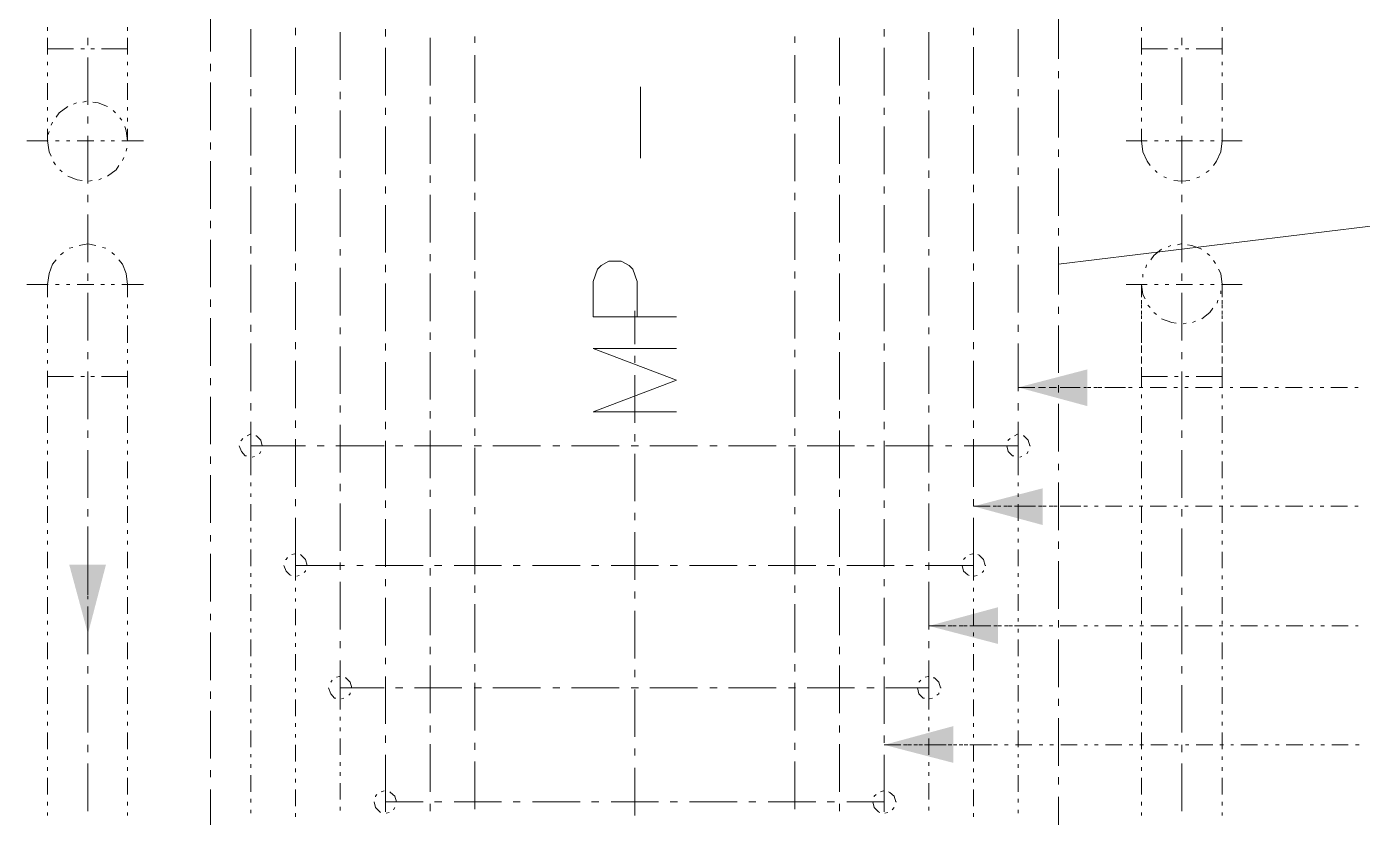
# Model space of a CAD drawing. Header units: millimetres. Extents: x 0 to 588, y 0 to 874.
# Drawn here: x 248.79 to 288.03, y 578.54 to 601.76 of the extents above; entities that cross this region are included whole.
import ezdxf

# ---------------------------------------------------------------- set-up
doc = ezdxf.new("R2010")
doc.units = ezdxf.units.MM
doc.layers.get('0').update_dxf_attribs({"lineweight": 18})

msp = doc.modelspace()

# ---------------------------------------------------------------- hatches: boundary and pattern name
for points in [[(277.918, 591.164), (279.95, 590.614), (279.95, 591.693)], [(276.606, 587.671), (278.638, 587.121), (278.638, 588.201)], [(250.592, 583.925), (250.042, 585.957), (251.121, 585.957)], [(275.294, 584.158), (277.326, 583.629), (277.326, 584.708)], [(273.981, 580.665), (276.013, 580.136), (276.013, 581.216)]]:
    msp.add_hatch(color=0).paths.add_polyline_path(points, flags=0)

# ---------------------------------------------------------------- linework, layer by layer
at = {"color": 0, "lineweight": 0}
for points in [[(254.19, 601.028), (254.19, 602.424)], [(279.104, 600.816), (279.104, 602.212)], [(249.407, 601.747), (249.407, 601.641)], [(251.756, 601.747), (251.756, 601.641)], [(255.376, 601.683), (255.376, 600.287)], [(256.688, 601.726), (256.688, 601.514)], [(258, 601.599), (258, 600.202)], [(259.334, 601.683), (259.334, 601.472)], [(261.959, 601.472), (261.959, 601.282)], [(271.357, 601.472), (271.357, 601.282)], [(273.981, 601.683), (273.981, 601.472)], [(275.294, 601.599), (275.294, 600.202)], [(276.606, 601.726), (276.606, 601.514)], [(277.918, 601.683), (277.918, 600.287)], [(281.538, 601.747), (281.538, 601.641)], [(283.909, 601.747), (283.909, 601.641)], [(249.407, 601.43), (249.407, 600.943)], [(250.169, 601.112), (249.407, 601.112)], [(250.486, 601.112), (250.381, 601.112)], [(250.592, 601.43), (250.592, 601.218)], [(250.783, 601.112), (250.677, 601.112)], [(251.756, 601.112), (250.994, 601.112)], [(251.756, 601.43), (251.756, 600.943)], [(256.688, 601.154), (256.688, 599.758)], [(259.334, 601.133), (259.334, 599.736)], [(260.646, 601.43), (260.646, 600.033)], [(272.669, 601.43), (272.669, 600.033)], [(273.981, 601.133), (273.981, 599.736)], [(276.606, 601.154), (276.606, 599.758)], [(281.538, 601.43), (281.538, 600.943)], [(281.538, 601.112), (282.3, 601.112)], [(282.512, 601.112), (282.617, 601.112)], [(282.723, 601.43), (282.723, 601.218)], [(282.829, 601.112), (282.935, 601.112)], [(283.147, 601.112), (283.909, 601.112)], [(283.909, 601.43), (283.909, 600.943)], [(249.407, 600.731), (249.407, 600.625)], [(250.592, 600.858), (250.592, 599.461)], [(251.756, 600.731), (251.756, 600.625)], [(254.19, 600.456), (254.19, 600.668)], [(261.959, 600.922), (261.959, 599.525)], [(271.357, 600.922), (271.357, 599.525)], [(281.538, 600.731), (281.538, 600.625)], [(282.723, 600.858), (282.723, 599.461)], [(283.909, 600.731), (283.909, 600.625)], [(249.407, 600.414), (249.407, 600.308)], [(251.756, 600.414), (251.756, 600.308)], [(279.104, 600.244), (279.104, 600.456)], [(281.538, 600.414), (281.538, 600.308)], [(283.909, 600.414), (283.909, 600.308)], [(249.407, 600.096), (249.407, 599.609)], [(251.756, 600.096), (251.756, 599.609)], [(254.19, 598.72), (254.19, 600.117)], [(255.376, 599.927), (255.376, 599.715)], [(266.827, 597.894), (266.827, 599.99)], [(277.918, 599.927), (277.918, 599.715)], [(279.104, 598.508), (279.104, 599.906)], [(281.538, 600.096), (281.538, 599.609)], [(283.909, 600.096), (283.909, 599.609)], [(250.254, 599.525), (250.169, 599.482)], [(250.55, 599.567), (250.444, 599.546)], [(251.164, 599.419), (250.888, 599.525), (250.74, 599.546)], [(258, 599.842), (258, 599.63)], [(260.646, 599.694), (260.646, 599.482)], [(272.669, 599.694), (272.669, 599.482)], [(275.294, 599.842), (275.294, 599.63)], [(279.104, 594.783), (319.638, 599.715)], [(249.407, 599.398), (249.407, 599.292)], [(249.407, 599.08), (249.407, 598.974)], [(250, 599.419), (249.745, 599.228), (249.661, 599.101)], [(250.592, 599.122), (250.592, 598.911)], [(251.397, 599.228), (251.333, 599.292)], [(251.587, 599.017), (251.524, 599.08)], [(251.756, 599.398), (251.756, 599.292)], [(251.756, 599.08), (251.756, 598.974)], [(255.376, 599.376), (255.376, 597.979)], [(256.688, 599.419), (256.688, 599.207)], [(258, 599.292), (258, 597.894)], [(259.334, 599.376), (259.334, 599.165)], [(260.646, 599.122), (260.646, 597.726)], [(261.959, 599.186), (261.959, 598.974)], [(271.357, 599.186), (271.357, 598.974)], [(272.669, 599.122), (272.669, 597.726)], [(273.981, 599.376), (273.981, 599.165)], [(275.294, 599.292), (275.294, 597.894)], [(276.606, 599.419), (276.606, 599.207)], [(277.918, 599.376), (277.918, 597.979)], [(281.538, 599.398), (281.538, 599.292)], [(281.538, 599.08), (281.538, 598.974)], [(282.723, 599.122), (282.723, 598.911)], [(283.909, 599.398), (283.909, 599.292)], [(283.909, 599.08), (283.909, 598.974)], [(249.407, 598.763), (249.407, 598.403)], [(249.555, 598.953), (249.513, 598.869)], [(251.756, 598.403), (251.714, 598.699), (251.672, 598.826)], [(251.756, 598.763), (251.756, 598.403)], [(256.688, 598.869), (256.688, 597.45)], [(259.334, 598.826), (259.334, 597.429)], [(273.981, 598.826), (273.981, 597.429)], [(276.606, 598.869), (276.606, 597.45)], [(281.538, 598.763), (281.538, 598.403)], [(283.909, 598.763), (283.909, 598.403)], [(249.428, 598.403), (248.793, 598.403)], [(249.407, 598.403), (249.449, 598.085), (249.513, 597.958)], [(249.449, 598.678), (249.428, 598.593)], [(249.745, 598.403), (249.64, 598.403)], [(250.063, 598.403), (249.957, 598.403)], [(250.762, 598.403), (250.275, 598.403)], [(250.592, 598.551), (250.592, 597.154)], [(251.079, 598.403), (250.973, 598.403)], [(251.375, 598.403), (251.269, 598.403)], [(252.222, 598.403), (251.587, 598.403)], [(251.756, 598.403), (251.778, 598.403)], [(254.19, 598.148), (254.19, 598.361)], [(261.959, 598.615), (261.959, 597.217)], [(271.357, 598.615), (271.357, 597.217)], [(281.093, 598.403), (281.707, 598.403)], [(281.538, 598.403), (281.58, 598.085), (281.707, 597.81), (281.792, 597.683)], [(281.919, 598.403), (282.025, 598.403)], [(282.236, 598.403), (282.342, 598.403)], [(282.554, 598.403), (283.041, 598.403)], [(282.723, 598.551), (282.723, 597.154)], [(283.252, 598.403), (283.358, 598.403)], [(283.57, 598.403), (283.676, 598.403)], [(283.654, 597.683), (283.739, 597.81), (283.866, 598.085), (283.909, 598.403)], [(283.887, 598.403), (284.501, 598.403)], [(251.608, 597.831), (251.65, 597.916)], [(251.714, 598.106), (251.735, 598.191)], [(279.104, 597.937), (279.104, 598.148)], [(249.576, 597.789), (249.64, 597.704)], [(249.767, 597.556), (249.83, 597.493)], [(251.164, 597.365), (251.418, 597.556), (251.502, 597.683)], [(254.19, 596.413), (254.19, 597.81)], [(255.376, 597.619), (255.376, 597.408)], [(258, 597.535), (258, 597.323)], [(275.294, 597.535), (275.294, 597.323)], [(277.918, 597.619), (277.918, 597.408)], [(279.104, 596.202), (279.104, 597.598)], [(281.94, 597.535), (282.003, 597.471)], [(283.443, 597.471), (283.527, 597.535)], [(250, 597.365), (250.275, 597.26), (250.423, 597.239)], [(250.613, 597.217), (250.719, 597.239)], [(250.91, 597.26), (250.994, 597.302)], [(260.646, 597.387), (260.646, 597.175)], [(272.669, 597.387), (272.669, 597.175)], [(282.194, 597.345), (282.279, 597.323)], [(282.49, 597.239), (282.723, 597.217), (282.956, 597.239)], [(283.168, 597.323), (283.252, 597.345)], [(250.592, 596.815), (250.592, 596.604)], [(255.376, 597.069), (255.376, 595.672)], [(256.688, 597.112), (256.688, 596.9)], [(258, 596.985), (258, 595.588)], [(259.334, 597.069), (259.334, 596.858)], [(260.646, 596.815), (260.646, 595.418)], [(261.959, 596.879), (261.959, 596.667)], [(271.357, 596.879), (271.357, 596.667)], [(272.669, 596.815), (272.669, 595.418)], [(273.981, 597.069), (273.981, 596.858)], [(275.294, 596.985), (275.294, 595.588)], [(276.606, 597.112), (276.606, 596.9)], [(277.918, 597.069), (277.918, 595.672)], [(282.723, 596.815), (282.723, 596.604)], [(256.688, 596.561), (256.688, 595.164)], [(259.334, 596.519), (259.334, 595.122)], [(273.981, 596.519), (273.981, 595.122)], [(276.606, 596.561), (276.606, 595.164)], [(250.592, 596.244), (250.592, 594.847)], [(254.19, 595.842), (254.19, 596.053)], [(261.959, 596.307), (261.959, 594.91)], [(271.357, 596.307), (271.357, 594.91)], [(282.723, 596.244), (282.723, 594.847)], [(279.104, 595.63), (279.104, 595.842)], [(250.148, 595.27), (250.042, 595.249)], [(250.825, 595.333), (250.592, 595.376), (250.338, 595.333)], [(251.121, 595.249), (251.016, 595.27)], [(254.19, 594.106), (254.19, 595.503)], [(255.376, 595.312), (255.376, 595.101)], [(258, 595.228), (258, 595.037)], [(275.294, 595.228), (275.294, 595.037)], [(277.918, 595.312), (277.918, 595.101)], [(279.104, 593.894), (279.104, 595.291)], [(282.13, 595.228), (281.898, 595.037), (281.813, 594.91)], [(282.406, 595.333), (282.321, 595.291)], [(282.702, 595.376), (282.596, 595.355)], [(283.316, 595.228), (283.019, 595.333), (282.892, 595.355)], [(249.661, 594.91), (249.555, 594.783), (249.449, 594.508), (249.407, 594.19)], [(249.873, 595.122), (249.788, 595.058)], [(251.375, 595.058), (251.291, 595.122)], [(251.756, 594.19), (251.714, 594.508), (251.608, 594.783), (251.502, 594.91)], [(256.688, 594.804), (256.688, 594.593)], [(260.646, 595.08), (260.646, 594.868)], [(267.885, 593.238), (265.43, 593.238), (265.43, 594.275), (265.557, 594.635), (265.663, 594.741), (265.896, 594.868), (266.255, 594.868), (266.488, 594.741), (266.594, 594.635), (266.721, 594.275), (266.721, 593.238)], [(272.669, 595.08), (272.669, 594.868)], [(276.606, 594.804), (276.606, 594.593)], [(283.549, 595.037), (283.464, 595.101)], [(283.718, 594.804), (283.654, 594.889)], [(250.592, 594.508), (250.592, 594.297)], [(255.376, 594.762), (255.376, 593.365)], [(258, 594.678), (258, 593.28)], [(259.334, 594.762), (259.334, 594.551)], [(260.646, 594.508), (260.646, 593.111)], [(261.959, 594.572), (261.959, 594.36)], [(271.357, 594.572), (271.357, 594.36)], [(272.669, 594.508), (272.669, 593.111)], [(273.981, 594.762), (273.981, 594.551)], [(275.294, 594.678), (275.294, 593.28)], [(277.918, 594.762), (277.918, 593.365)], [(281.58, 594.487), (281.58, 594.402)], [(281.686, 594.762), (281.665, 594.678)], [(282.723, 594.508), (282.723, 594.297)], [(283.909, 594.19), (283.866, 594.508), (283.803, 594.635)], [(249.428, 594.19), (248.793, 594.19)], [(249.407, 594.19), (249.407, 593.81)], [(249.745, 594.19), (249.64, 594.19)], [(250.063, 594.19), (249.957, 594.19)], [(250.762, 594.19), (250.275, 594.19)], [(251.079, 594.19), (250.973, 594.19)], [(251.375, 594.19), (251.269, 594.19)], [(252.222, 594.19), (251.587, 594.19)], [(251.756, 594.19), (251.756, 593.81)], [(256.688, 594.254), (256.688, 592.857)], [(259.334, 594.212), (259.334, 592.815)], [(261.959, 594), (261.959, 592.603)], [(271.357, 594), (271.357, 592.603)], [(273.981, 594.212), (273.981, 592.815)], [(276.606, 594.254), (276.606, 592.857)], [(281.093, 594.19), (281.707, 594.19)], [(281.538, 594.19), (281.538, 593.937)], [(281.538, 594.19), (281.58, 593.894), (281.644, 593.767)], [(281.538, 594.19), (281.538, 593.81)], [(281.919, 594.19), (282.025, 594.19)], [(282.236, 594.19), (282.342, 594.19)], [(282.554, 594.19), (283.041, 594.19)], [(283.252, 594.19), (283.358, 594.19)], [(283.57, 594.19), (283.676, 594.19)], [(283.866, 593.915), (283.866, 594)], [(283.887, 594.19), (284.501, 594.19)], [(283.909, 594.19), (283.909, 593.937)], [(283.909, 594.19), (283.93, 594.19)], [(283.909, 594.19), (283.909, 593.81)], [(249.407, 593.598), (249.407, 593.492)], [(250.592, 593.937), (250.592, 592.54)], [(251.756, 593.598), (251.756, 593.492)], [(254.19, 593.534), (254.19, 593.746)], [(281.538, 593.725), (281.538, 593.619)], [(281.538, 593.598), (281.538, 593.492)], [(282.723, 593.937), (282.723, 592.54)], [(283.76, 593.64), (283.781, 593.725)], [(283.909, 593.725), (283.909, 593.619)], [(283.909, 593.598), (283.909, 593.492)], [(249.407, 593.28), (249.407, 593.175)], [(251.756, 593.28), (251.756, 593.175)], [(254.19, 591.799), (254.19, 593.196)], [(266.658, 593.408), (266.658, 592.434)], [(279.104, 593.323), (279.104, 593.534)], [(281.538, 593.408), (281.538, 593.302)], [(281.538, 593.28), (281.538, 593.175)], [(281.728, 593.577), (281.792, 593.513)], [(281.898, 593.365), (281.982, 593.302)], [(283.316, 593.175), (283.549, 593.365), (283.633, 593.492)], [(283.909, 593.408), (283.909, 593.302)], [(283.909, 593.28), (283.909, 593.175)], [(249.407, 592.984), (249.407, 592.476)], [(251.756, 592.984), (251.756, 592.476)], [(255.376, 593.005), (255.376, 592.794)], [(258, 592.921), (258, 592.73)], [(275.294, 592.921), (275.294, 592.73)], [(277.918, 593.005), (277.918, 592.794)], [(279.104, 591.587), (279.104, 592.984)], [(281.538, 593.09), (281.538, 592.603)], [(281.538, 592.984), (281.538, 592.476)], [(282.13, 593.175), (282.427, 593.069), (282.554, 593.048)], [(282.765, 593.027), (282.85, 593.048)], [(283.041, 593.069), (283.125, 593.111)], [(283.909, 593.09), (283.909, 592.603)], [(283.909, 592.984), (283.909, 592.476)], [(255.376, 592.455), (255.376, 591.058)], [(256.688, 592.497), (256.688, 592.286)], [(259.334, 592.455), (259.334, 592.243)], [(260.646, 592.773), (260.646, 592.561)], [(272.669, 592.773), (272.669, 592.561)], [(273.981, 592.455), (273.981, 592.243)], [(276.606, 592.497), (276.606, 592.286)], [(277.918, 592.455), (277.918, 591.058)], [(249.407, 592.286), (249.407, 592.18)], [(250.592, 592.201), (250.592, 591.989)], [(251.756, 592.286), (251.756, 592.18)], [(258, 592.37), (258, 590.973)], [(260.646, 592.201), (260.646, 590.804)], [(261.959, 592.264), (261.959, 592.053)], [(267.885, 590.444), (265.43, 590.444), (267.885, 591.375), (265.43, 592.307), (267.885, 592.307)], [(266.658, 592.095), (266.658, 591.884)], [(271.357, 592.264), (271.357, 592.053)], [(272.669, 592.201), (272.669, 590.804)], [(275.294, 592.37), (275.294, 590.973)], [(281.538, 592.391), (281.538, 592.286)], [(281.538, 592.286), (281.538, 592.18)], [(281.538, 592.074), (281.538, 591.968)], [(282.723, 592.201), (282.723, 591.989)], [(283.909, 592.391), (283.909, 592.286)], [(283.909, 592.286), (283.909, 592.18)], [(283.909, 592.074), (283.909, 591.968)], [(249.407, 591.968), (249.407, 591.862)], [(249.407, 591.651), (249.407, 591.164)], [(250.592, 591.629), (250.592, 590.232)], [(251.756, 591.968), (251.756, 591.862)], [(251.756, 591.651), (251.756, 591.164)], [(256.688, 591.947), (256.688, 590.55)], [(259.334, 591.905), (259.334, 590.508)], [(261.959, 591.693), (261.959, 590.296)], [(271.357, 591.693), (271.357, 590.296)], [(273.981, 591.905), (273.981, 590.508)], [(276.606, 591.947), (276.606, 590.55)], [(281.538, 591.968), (281.538, 591.862)], [(281.538, 591.756), (281.538, 591.481), (282.3, 591.481)], [(281.538, 591.651), (281.538, 591.164)], [(282.723, 591.629), (282.723, 590.232)], [(283.909, 591.968), (283.909, 591.862)], [(283.909, 591.756), (283.909, 591.481)], [(283.909, 591.651), (283.909, 591.164)], [(250.169, 591.481), (249.407, 591.481)], [(250.486, 591.481), (250.381, 591.481)], [(250.783, 591.481), (250.677, 591.481)], [(251.756, 591.481), (250.994, 591.481)], [(254.19, 591.227), (254.19, 591.439)], [(266.658, 591.524), (266.658, 590.127)], [(282.512, 591.481), (282.617, 591.481)], [(282.829, 591.481), (282.935, 591.481)], [(283.147, 591.481), (283.909, 591.481)], [(249.407, 590.952), (249.407, 590.846)], [(251.756, 590.952), (251.756, 590.846)], [(254.19, 589.492), (254.19, 590.889)], [(278.405, 591.164), (277.918, 591.164)], [(277.918, 591.164), (278.299, 591.164)], [(278.511, 591.164), (278.617, 591.164)], [(278.723, 591.164), (278.617, 591.164)], [(278.829, 591.164), (278.934, 591.164)], [(279.04, 591.164), (278.934, 591.164)], [(279.104, 591.015), (279.104, 591.227)], [(279.146, 591.164), (279.633, 591.164)], [(279.739, 591.164), (279.252, 591.164)], [(279.844, 591.164), (279.929, 591.164)], [(280.056, 591.164), (279.95, 591.164)], [(280.141, 591.164), (280.247, 591.164)], [(280.374, 591.164), (280.268, 591.164)], [(280.458, 591.164), (280.945, 591.164)], [(281.072, 591.164), (280.585, 591.164)], [(281.157, 591.164), (281.263, 591.164)], [(281.474, 591.164), (281.58, 591.164)], [(281.538, 590.952), (281.538, 590.846)], [(281.792, 591.164), (282.279, 591.164)], [(282.49, 591.164), (282.596, 591.164)], [(282.808, 591.164), (282.914, 591.164)], [(283.125, 591.164), (283.612, 591.164)], [(283.824, 591.164), (283.93, 591.164)], [(283.909, 590.952), (283.909, 590.846)], [(284.141, 591.164), (284.226, 591.164)], [(284.438, 591.164), (284.946, 591.164)], [(285.136, 591.164), (285.242, 591.164)], [(285.454, 591.164), (285.56, 591.164)], [(285.771, 591.164), (286.258, 591.164)], [(286.47, 591.164), (286.575, 591.164)], [(286.787, 591.164), (286.893, 591.164)], [(287.105, 591.164), (287.591, 591.164)], [(287.803, 591.164), (287.909, 591.164)], [(249.407, 590.635), (249.407, 590.529)], [(251.756, 590.635), (251.756, 590.529)], [(255.376, 590.698), (255.376, 590.486)], [(258, 590.635), (258, 590.423)], [(260.646, 590.465), (260.646, 590.254)], [(272.669, 590.465), (272.669, 590.254)], [(275.294, 590.635), (275.294, 590.423)], [(277.918, 590.698), (277.918, 590.486)], [(279.104, 589.28), (279.104, 590.677)], [(281.538, 590.635), (281.538, 590.529)], [(283.909, 590.635), (283.909, 590.529)], [(249.407, 590.317), (249.407, 589.83)], [(251.756, 590.317), (251.756, 589.83)], [(255.376, 590.148), (255.376, 589.449)], [(256.688, 590.19), (256.688, 589.979)], [(258, 590.063), (258, 588.666)], [(259.334, 590.148), (259.334, 589.936)], [(273.981, 590.148), (273.981, 589.936)], [(275.294, 590.063), (275.294, 588.666)], [(276.606, 590.19), (276.606, 589.979)], [(277.918, 590.148), (277.918, 589.449)], [(281.538, 590.317), (281.538, 589.83)], [(283.909, 590.317), (283.909, 589.83)], [(250.592, 589.894), (250.592, 589.682)], [(255.355, 589.788), (255.27, 589.746)], [(255.714, 589.449), (255.672, 589.619), (255.545, 589.746), (255.524, 589.746)], [(260.646, 589.894), (260.646, 588.497)], [(261.959, 589.957), (261.959, 589.746)], [(266.658, 589.788), (266.658, 589.576)], [(271.357, 589.957), (271.357, 589.746)], [(272.669, 589.894), (272.669, 588.497)], [(277.897, 589.788), (277.812, 589.746)], [(278.257, 589.449), (278.215, 589.619), (278.088, 589.746), (278.067, 589.746)], [(282.723, 589.894), (282.723, 589.682)], [(249.407, 589.619), (249.407, 589.512)], [(249.407, 589.301), (249.407, 589.195)], [(250.592, 589.322), (250.592, 587.925)], [(251.756, 589.619), (251.756, 589.512)], [(251.756, 589.301), (251.756, 589.195)], [(255.037, 589.449), (255.101, 589.28), (255.207, 589.153), (255.249, 589.153)], [(255.143, 589.661), (255.101, 589.619), (255.079, 589.597)], [(255.376, 589.449), (255.376, 588.582)], [(255.376, 589.449), (256.985, 589.449)], [(255.63, 589.216), (255.672, 589.28)], [(255.714, 589.449), (255.736, 589.449)], [(256.688, 589.64), (256.688, 588.243)], [(257.323, 589.449), (257.535, 589.449)], [(257.873, 589.449), (259.292, 589.449)], [(259.334, 589.597), (259.334, 588.201)], [(259.63, 589.449), (259.842, 589.449)], [(260.181, 589.449), (261.578, 589.449)], [(261.938, 589.449), (262.149, 589.449)], [(261.959, 589.386), (261.959, 587.989)], [(262.488, 589.449), (263.885, 589.449)], [(264.245, 589.449), (264.456, 589.449)], [(264.795, 589.449), (266.192, 589.449)], [(266.552, 589.449), (266.764, 589.449)], [(267.102, 589.449), (268.499, 589.449)], [(268.859, 589.449), (269.071, 589.449)], [(269.409, 589.449), (270.806, 589.449)], [(271.166, 589.449), (271.378, 589.449)], [(271.357, 589.386), (271.357, 587.989)], [(271.716, 589.449), (273.113, 589.449)], [(273.473, 589.449), (273.685, 589.449)], [(273.981, 589.597), (273.981, 588.201)], [(274.024, 589.449), (275.421, 589.449)], [(275.781, 589.449), (275.971, 589.449)], [(276.331, 589.449), (277.918, 589.449)], [(276.606, 589.64), (276.606, 588.243)], [(277.58, 589.449), (277.622, 589.28), (277.749, 589.153), (277.791, 589.153)], [(277.685, 589.661), (277.622, 589.619), (277.622, 589.597)], [(277.918, 589.449), (277.918, 588.582)], [(278.172, 589.216), (278.215, 589.28)], [(278.257, 589.449), (278.278, 589.449)], [(281.538, 589.619), (281.538, 589.512)], [(281.538, 589.301), (281.538, 589.195)], [(282.723, 589.322), (282.723, 587.925)], [(283.909, 589.619), (283.909, 589.512)], [(283.909, 589.301), (283.909, 589.195)], [(249.407, 588.983), (249.407, 588.497)], [(251.756, 588.983), (251.756, 588.497)], [(254.19, 588.92), (254.19, 589.132)], [(255.418, 589.111), (255.482, 589.132)], [(266.658, 589.216), (266.658, 587.819)], [(277.961, 589.111), (278.024, 589.132)], [(279.104, 588.73), (279.104, 588.92)], [(281.538, 588.983), (281.538, 588.497)], [(283.909, 588.983), (283.909, 588.497)], [(254.19, 587.184), (254.19, 588.582)], [(249.407, 588.285), (249.407, 588.179)], [(251.756, 588.285), (251.756, 588.179)], [(255.376, 588.369), (255.376, 588.264)], [(258, 588.327), (258, 588.116)], [(260.646, 588.158), (260.646, 587.947)], [(272.669, 588.158), (272.669, 587.947)], [(275.294, 588.327), (275.294, 588.116)], [(277.918, 588.369), (277.918, 588.264)], [(279.104, 586.973), (279.104, 588.369)], [(281.538, 588.285), (281.538, 588.179)], [(283.909, 588.285), (283.909, 588.179)], [(249.407, 587.989), (249.407, 587.883)], [(251.756, 587.989), (251.756, 587.883)], [(255.376, 588.052), (255.376, 587.947)], [(255.376, 587.735), (255.376, 587.248)], [(256.688, 587.883), (256.688, 587.671)], [(258, 587.756), (258, 586.359)], [(259.334, 587.84), (259.334, 587.629)], [(273.981, 587.84), (273.981, 587.629)], [(275.294, 587.756), (275.294, 586.359)], [(276.606, 587.883), (276.606, 587.671)], [(277.918, 588.052), (277.918, 587.947)], [(277.918, 587.735), (277.918, 587.248)], [(281.538, 587.989), (281.538, 587.883)], [(283.909, 587.989), (283.909, 587.883)], [(249.407, 587.671), (249.407, 587.184)], [(250.592, 587.587), (250.592, 587.375)], [(251.756, 587.671), (251.756, 587.184)], [(256.688, 587.333), (256.688, 585.936)], [(260.646, 587.587), (260.646, 586.19)], [(261.959, 587.65), (261.959, 587.438)], [(266.658, 587.481), (266.658, 587.269)], [(271.357, 587.65), (271.357, 587.438)], [(272.669, 587.587), (272.669, 586.19)], [(277.093, 587.671), (276.606, 587.671)], [(276.606, 587.671), (276.987, 587.671)], [(276.606, 587.333), (276.606, 585.936)], [(277.178, 587.671), (277.283, 587.671)], [(277.41, 587.671), (277.305, 587.671)], [(277.495, 587.671), (277.601, 587.671)], [(277.728, 587.671), (277.622, 587.671)], [(277.812, 587.671), (278.299, 587.671)], [(278.426, 587.671), (277.94, 587.671)], [(278.511, 587.671), (278.617, 587.671)], [(278.744, 587.671), (278.638, 587.671)], [(278.829, 587.671), (278.934, 587.671)], [(279.061, 587.671), (278.955, 587.671)], [(279.146, 587.671), (279.633, 587.671)], [(279.76, 587.671), (279.273, 587.671)], [(279.844, 587.671), (279.95, 587.671)], [(280.162, 587.671), (280.268, 587.671)], [(280.479, 587.671), (280.966, 587.671)], [(281.178, 587.671), (281.284, 587.671)], [(281.474, 587.671), (281.58, 587.671)], [(281.538, 587.671), (281.538, 587.184)], [(281.792, 587.671), (282.279, 587.671)], [(282.49, 587.671), (282.596, 587.671)], [(282.723, 587.587), (282.723, 587.375)], [(282.808, 587.671), (282.914, 587.671)], [(283.125, 587.671), (283.612, 587.671)], [(283.824, 587.671), (283.93, 587.671)], [(283.909, 587.671), (283.909, 587.184)], [(284.141, 587.671), (284.247, 587.671)], [(284.459, 587.671), (284.946, 587.671)], [(285.157, 587.671), (285.263, 587.671)], [(285.475, 587.671), (285.581, 587.671)], [(285.771, 587.671), (286.279, 587.671)], [(286.47, 587.671), (286.575, 587.671)], [(286.787, 587.671), (286.893, 587.671)], [(287.105, 587.671), (287.591, 587.671)], [(287.803, 587.671), (287.909, 587.671)], [(249.407, 586.973), (249.407, 586.867)], [(250.592, 587.079), (250.592, 586.592)], [(250.592, 587.015), (250.592, 585.618)], [(251.756, 586.973), (251.756, 586.867)], [(255.376, 587.036), (255.376, 586.931)], [(259.334, 587.29), (259.334, 585.893)], [(261.959, 587.079), (261.959, 585.682)], [(271.357, 587.079), (271.357, 585.682)], [(273.981, 587.29), (273.981, 585.893)], [(277.918, 587.036), (277.918, 586.931)], [(281.538, 586.973), (281.538, 586.867)], [(282.723, 587.015), (282.723, 585.618)], [(283.909, 586.973), (283.909, 586.867)], [(249.407, 586.655), (249.407, 586.549)], [(251.756, 586.655), (251.756, 586.549)], [(254.19, 586.634), (254.19, 586.825)], [(255.376, 586.719), (255.376, 586.613)], [(266.658, 586.909), (266.658, 585.512)], [(277.918, 586.719), (277.918, 586.613)], [(279.104, 586.423), (279.104, 586.634)], [(281.538, 586.655), (281.538, 586.549)], [(283.909, 586.655), (283.909, 586.549)], [(249.407, 586.337), (249.407, 585.851)], [(250.592, 586.38), (250.592, 586.274)], [(251.756, 586.337), (251.756, 585.851)], [(254.19, 584.877), (254.19, 586.274)], [(255.376, 586.401), (255.376, 585.914)], [(256.455, 586.168), (256.413, 586.105), (256.392, 586.105)], [(256.667, 586.274), (256.582, 586.253)], [(257.027, 585.936), (256.985, 586.105), (256.858, 586.232), (256.836, 586.253)], [(276.373, 586.168), (276.31, 586.105)], [(276.585, 586.274), (276.5, 586.253)], [(276.945, 585.936), (276.902, 586.105), (276.775, 586.232), (276.733, 586.253)], [(277.918, 586.401), (277.918, 585.914)], [(281.538, 586.337), (281.538, 585.851)], [(283.909, 586.337), (283.909, 585.851)], [(250.592, 586.063), (250.592, 585.957)], [(250.592, 585.745), (250.592, 585.258)], [(256.349, 585.936), (256.413, 585.766), (256.519, 585.66), (256.561, 585.639)], [(256.688, 585.936), (256.688, 585.491)], [(256.688, 585.936), (258.127, 585.936)], [(256.942, 585.724), (256.985, 585.766), (256.985, 585.788)], [(257.027, 585.936), (257.048, 585.936)], [(258, 586.02), (258, 585.808)], [(258.487, 585.936), (258.678, 585.936)], [(259.038, 585.936), (260.435, 585.936)], [(260.646, 585.851), (260.646, 585.639)], [(260.773, 585.936), (260.985, 585.936)], [(261.345, 585.936), (262.742, 585.936)], [(263.08, 585.936), (263.292, 585.936)], [(263.652, 585.936), (265.049, 585.936)], [(265.388, 585.936), (265.599, 585.936)], [(265.959, 585.936), (267.356, 585.936)], [(267.695, 585.936), (267.906, 585.936)], [(268.266, 585.936), (269.663, 585.936)], [(270.002, 585.936), (270.214, 585.936)], [(270.574, 585.936), (271.971, 585.936)], [(272.309, 585.936), (272.521, 585.936)], [(272.669, 585.851), (272.669, 585.639)], [(272.881, 585.936), (274.278, 585.936)], [(274.616, 585.936), (274.828, 585.936)], [(275.188, 585.936), (276.606, 585.936)], [(275.294, 586.02), (275.294, 585.808)], [(276.267, 585.936), (276.31, 585.766), (276.437, 585.66), (276.479, 585.639)], [(276.606, 585.936), (276.606, 585.491)], [(276.86, 585.724), (276.902, 585.766), (276.902, 585.788)], [(276.945, 585.936), (276.966, 585.936)], [(279.104, 584.665), (279.104, 586.063)], [(249.407, 585.639), (249.407, 585.534)], [(251.756, 585.639), (251.756, 585.534)], [(255.376, 585.703), (255.376, 585.597)], [(255.376, 585.385), (255.376, 585.301)], [(256.731, 585.618), (256.794, 585.639)], [(258, 585.449), (258, 584.052)], [(259.334, 585.534), (259.334, 585.322)], [(273.981, 585.534), (273.981, 585.322)], [(275.294, 585.449), (275.294, 584.052)], [(276.627, 585.618), (276.712, 585.639)], [(277.918, 585.703), (277.918, 585.597)], [(277.918, 585.385), (277.918, 585.301)], [(281.538, 585.639), (281.538, 585.534)], [(283.909, 585.639), (283.909, 585.534)], [(249.407, 585.322), (249.407, 585.216)], [(249.407, 585.004), (249.407, 584.518)], [(250.592, 585.279), (250.592, 585.068)], [(250.592, 585.047), (250.592, 584.941)], [(251.756, 585.322), (251.756, 585.216)], [(251.756, 585.004), (251.756, 584.518)], [(255.376, 585.089), (255.376, 584.602)], [(256.688, 585.279), (256.688, 585.174)], [(256.688, 584.962), (256.688, 584.877)], [(259.334, 584.983), (259.334, 583.586)], [(260.646, 585.301), (260.646, 583.883)], [(261.959, 585.343), (261.959, 585.131)], [(266.658, 585.174), (266.658, 584.962)], [(271.357, 585.343), (271.357, 585.131)], [(272.669, 585.301), (272.669, 583.883)], [(273.981, 584.983), (273.981, 583.586)], [(276.606, 585.279), (276.606, 585.174)], [(276.606, 584.962), (276.606, 584.877)], [(277.918, 585.089), (277.918, 584.602)], [(281.538, 585.322), (281.538, 585.216)], [(281.538, 585.004), (281.538, 584.518)], [(282.723, 585.279), (282.723, 585.068)], [(283.909, 585.322), (283.909, 585.216)], [(283.909, 585.004), (283.909, 584.518)], [(250.592, 584.729), (250.592, 584.623)], [(250.592, 584.729), (250.592, 583.332)], [(256.688, 584.665), (256.688, 584.179)], [(261.959, 584.793), (261.959, 583.375)], [(266.658, 584.602), (266.658, 583.205)], [(271.357, 584.793), (271.357, 583.375)], [(276.606, 584.665), (276.606, 584.179)], [(282.723, 584.729), (282.723, 583.332)], [(249.407, 584.306), (249.407, 584.2)], [(250.592, 584.412), (250.592, 583.925)], [(251.756, 584.306), (251.756, 584.2)], [(254.19, 584.327), (254.19, 584.518)], [(255.376, 584.39), (255.376, 584.285)], [(277.918, 584.39), (277.918, 584.285)], [(279.104, 584.115), (279.104, 584.327)], [(281.538, 584.306), (281.538, 584.2)], [(283.909, 584.306), (283.909, 584.2)], [(249.407, 583.988), (249.407, 583.883)], [(251.756, 583.988), (251.756, 583.883)], [(254.19, 582.57), (254.19, 583.967)], [(255.376, 584.073), (255.376, 583.967)], [(256.688, 583.967), (256.688, 583.861)], [(275.781, 584.158), (275.294, 584.158)], [(275.294, 584.158), (275.654, 584.158)], [(275.865, 584.158), (275.971, 584.158)], [(276.098, 584.158), (275.992, 584.158)], [(276.183, 584.158), (276.288, 584.158)], [(276.416, 584.158), (276.31, 584.158)], [(276.5, 584.158), (276.987, 584.158)], [(276.606, 583.967), (276.606, 583.861)], [(277.114, 584.158), (276.627, 584.158)], [(277.199, 584.158), (277.305, 584.158)], [(277.432, 584.158), (277.326, 584.158)], [(277.516, 584.158), (277.622, 584.158)], [(277.749, 584.158), (277.643, 584.158)], [(277.812, 584.158), (278.32, 584.158)], [(277.918, 584.073), (277.918, 583.967)], [(278.447, 584.158), (277.961, 584.158)], [(278.511, 584.158), (278.617, 584.158)], [(278.829, 584.158), (278.934, 584.158)], [(279.146, 584.158), (279.633, 584.158)], [(279.844, 584.158), (279.95, 584.158)], [(280.162, 584.158), (280.268, 584.158)], [(280.479, 584.158), (280.966, 584.158)], [(281.178, 584.158), (281.284, 584.158)], [(281.495, 584.158), (281.601, 584.158)], [(281.538, 583.988), (281.538, 583.883)], [(281.813, 584.158), (282.3, 584.158)], [(282.512, 584.158), (282.617, 584.158)], [(282.808, 584.158), (282.914, 584.158)], [(283.125, 584.158), (283.612, 584.158)], [(283.824, 584.158), (283.93, 584.158)], [(283.909, 583.988), (283.909, 583.883)], [(284.141, 584.158), (284.247, 584.158)], [(284.459, 584.158), (284.946, 584.158)], [(285.157, 584.158), (285.263, 584.158)], [(285.475, 584.158), (285.581, 584.158)], [(285.792, 584.158), (286.279, 584.158)], [(286.491, 584.158), (286.597, 584.158)], [(286.808, 584.158), (286.914, 584.158)], [(287.126, 584.158), (287.613, 584.158)], [(287.824, 584.158), (287.909, 584.158)], [(249.407, 583.671), (249.407, 583.184)], [(251.756, 583.671), (251.756, 583.184)], [(255.376, 583.755), (255.376, 583.269)], [(256.688, 583.65), (256.688, 583.544)], [(258, 583.713), (258, 583.501)], [(260.646, 583.544), (260.646, 583.332)], [(272.669, 583.544), (272.669, 583.332)], [(275.294, 583.713), (275.294, 583.501)], [(276.606, 583.65), (276.606, 583.544)], [(277.918, 583.755), (277.918, 583.269)], [(279.104, 582.359), (279.104, 583.755)], [(281.538, 583.671), (281.538, 583.184)], [(283.909, 583.671), (283.909, 583.184)], [(255.376, 583.057), (255.376, 582.951)], [(256.688, 583.332), (256.688, 582.845)], [(258, 583.142), (258, 582.337)], [(259.334, 583.226), (259.334, 583.036)], [(261.959, 583.036), (261.959, 582.824)], [(271.357, 583.036), (271.357, 582.824)], [(273.981, 583.226), (273.981, 583.036)], [(275.294, 583.142), (275.294, 582.337)], [(276.606, 583.332), (276.606, 582.845)], [(277.918, 583.057), (277.918, 582.951)], [(249.407, 582.972), (249.407, 582.888)], [(249.407, 582.676), (249.407, 582.57)], [(250.592, 582.972), (250.592, 582.761)], [(251.756, 582.972), (251.756, 582.888)], [(251.756, 582.676), (251.756, 582.57)], [(255.376, 582.74), (255.376, 582.633)], [(256.688, 582.633), (256.688, 582.528)], [(257.979, 582.676), (257.895, 582.655)], [(258.339, 582.337), (258.297, 582.507), (258.17, 582.633), (258.149, 582.633)], [(259.334, 582.676), (259.334, 581.279)], [(260.646, 582.994), (260.646, 581.596)], [(266.658, 582.866), (266.658, 582.655)], [(272.669, 582.994), (272.669, 581.596)], [(273.981, 582.676), (273.981, 581.279)], [(275.272, 582.676), (275.188, 582.655)], [(275.632, 582.337), (275.59, 582.507), (275.463, 582.633), (275.421, 582.633)], [(276.606, 582.633), (276.606, 582.528)], [(277.918, 582.74), (277.918, 582.633)], [(281.538, 582.972), (281.538, 582.888)], [(281.538, 582.676), (281.538, 582.57)], [(282.723, 582.972), (282.723, 582.761)], [(283.909, 582.972), (283.909, 582.888)], [(283.909, 582.676), (283.909, 582.57)], [(249.407, 582.359), (249.407, 581.872)], [(250.592, 582.422), (250.592, 581.025)], [(251.756, 582.359), (251.756, 581.872)], [(254.19, 582.019), (254.19, 582.231)], [(255.376, 582.422), (255.376, 581.935)], [(256.688, 582.316), (256.688, 582.21)], [(257.662, 582.337), (257.725, 582.168), (257.831, 582.041), (257.873, 582.041)], [(257.768, 582.57), (257.725, 582.507)], [(258, 582.337), (258, 581.702)], [(258, 582.337), (259.292, 582.337)], [(258.339, 582.337), (258.36, 582.337)], [(259.63, 582.337), (259.842, 582.337)], [(260.181, 582.337), (261.578, 582.337)], [(261.938, 582.337), (262.149, 582.337)], [(261.959, 582.486), (261.959, 581.088)], [(262.488, 582.337), (263.885, 582.337)], [(264.245, 582.337), (264.456, 582.337)], [(264.795, 582.337), (266.192, 582.337)], [(266.552, 582.337), (266.764, 582.337)], [(266.658, 582.295), (266.658, 580.898)], [(267.102, 582.337), (268.499, 582.337)], [(268.859, 582.337), (269.071, 582.337)], [(269.409, 582.337), (270.806, 582.337)], [(271.166, 582.337), (271.378, 582.337)], [(271.357, 582.486), (271.357, 581.088)], [(271.716, 582.337), (273.113, 582.337)], [(273.473, 582.337), (273.685, 582.337)], [(274.024, 582.337), (275.294, 582.337)], [(274.955, 582.337), (274.997, 582.168), (275.124, 582.041), (275.167, 582.041)], [(275.061, 582.57), (274.997, 582.507)], [(275.294, 582.337), (275.294, 581.702)], [(275.632, 582.337), (275.654, 582.337)], [(276.606, 582.316), (276.606, 582.21)], [(277.918, 582.422), (277.918, 581.935)], [(281.538, 582.359), (281.538, 581.872)], [(282.723, 582.422), (282.723, 581.025)], [(283.909, 582.359), (283.909, 581.872)], [(256.688, 581.999), (256.688, 581.512)], [(258.043, 582.019), (258.106, 582.041)], [(258.255, 582.126), (258.297, 582.168), (258.297, 582.189)], [(275.315, 582.019), (275.399, 582.041)], [(275.526, 582.126), (275.59, 582.168), (275.59, 582.189)], [(276.606, 581.999), (276.606, 581.512)], [(279.104, 581.808), (279.104, 582.019)], [(249.407, 581.66), (249.407, 581.554)], [(251.756, 581.66), (251.756, 581.554)], [(254.19, 580.263), (254.19, 581.66)], [(255.376, 581.723), (255.376, 581.618)], [(258, 581.49), (258, 581.385)], [(275.294, 581.49), (275.294, 581.385)], [(277.918, 581.723), (277.918, 581.618)], [(279.104, 580.051), (279.104, 581.448)], [(281.538, 581.66), (281.538, 581.554)], [(283.909, 581.66), (283.909, 581.554)], [(249.407, 581.342), (249.407, 581.237)], [(251.756, 581.342), (251.756, 581.237)], [(255.376, 581.406), (255.376, 581.3)], [(255.376, 581.088), (255.376, 580.602)], [(256.688, 581.3), (256.688, 581.194)], [(258, 581.173), (258, 581.067)], [(260.646, 581.237), (260.646, 581.025)], [(272.669, 581.237), (272.669, 581.025)], [(275.294, 581.173), (275.294, 581.067)], [(276.606, 581.3), (276.606, 581.194)], [(277.918, 581.406), (277.918, 581.3)], [(277.918, 581.088), (277.918, 580.602)], [(281.538, 581.342), (281.538, 581.237)], [(283.909, 581.342), (283.909, 581.237)], [(249.407, 581.025), (249.407, 580.538)], [(250.592, 580.665), (250.592, 580.453)], [(251.756, 581.025), (251.756, 580.538)], [(256.688, 580.983), (256.688, 580.877)], [(256.688, 580.665), (256.688, 580.178)], [(258, 580.856), (258, 580.369)], [(259.334, 580.94), (259.334, 580.729)], [(260.646, 580.686), (260.646, 579.289)], [(261.959, 580.729), (261.959, 580.517)], [(271.357, 580.729), (271.357, 580.517)], [(272.669, 580.686), (272.669, 579.289)], [(273.981, 580.94), (273.981, 580.729)], [(274.468, 580.665), (273.981, 580.665)], [(273.981, 580.665), (274.341, 580.665)], [(274.553, 580.665), (274.659, 580.665)], [(274.786, 580.665), (274.68, 580.665)], [(274.849, 580.665), (274.955, 580.665)], [(275.103, 580.665), (274.997, 580.665)], [(275.167, 580.665), (275.654, 580.665)], [(275.294, 580.856), (275.294, 580.369)], [(275.802, 580.665), (275.315, 580.665)], [(275.865, 580.665), (275.971, 580.665)], [(276.119, 580.665), (276.013, 580.665)], [(276.183, 580.665), (276.288, 580.665)], [(276.437, 580.665), (276.331, 580.665)], [(276.5, 580.665), (276.987, 580.665)], [(276.606, 580.983), (276.606, 580.877)], [(276.606, 580.665), (276.606, 580.178)], [(277.135, 580.665), (276.648, 580.665)], [(277.199, 580.665), (277.305, 580.665)], [(277.516, 580.665), (277.622, 580.665)], [(277.834, 580.665), (278.32, 580.665)], [(278.532, 580.665), (278.638, 580.665)], [(278.85, 580.665), (278.955, 580.665)], [(279.167, 580.665), (279.654, 580.665)], [(279.866, 580.665), (279.95, 580.665)], [(280.162, 580.665), (280.268, 580.665)], [(280.479, 580.665), (280.966, 580.665)], [(281.178, 580.665), (281.284, 580.665)], [(281.495, 580.665), (281.601, 580.665)], [(281.538, 581.025), (281.538, 580.538)], [(281.813, 580.665), (282.3, 580.665)], [(282.512, 580.665), (282.617, 580.665)], [(282.723, 580.665), (282.723, 580.453)], [(282.829, 580.665), (282.935, 580.665)], [(283.147, 580.665), (283.633, 580.665)], [(283.845, 580.665), (283.951, 580.665)], [(283.909, 581.025), (283.909, 580.538)], [(284.163, 580.665), (284.247, 580.665)], [(284.459, 580.665), (284.946, 580.665)], [(285.157, 580.665), (285.263, 580.665)], [(285.475, 580.665), (285.581, 580.665)], [(285.792, 580.665), (286.279, 580.665)], [(286.491, 580.665), (286.597, 580.665)], [(286.808, 580.665), (286.914, 580.665)], [(287.126, 580.665), (287.613, 580.665)], [(287.824, 580.665), (287.93, 580.665)], [(249.407, 580.327), (249.407, 580.221)], [(251.756, 580.327), (251.756, 580.221)], [(255.376, 580.39), (255.376, 580.305)], [(259.334, 580.369), (259.334, 578.993)], [(266.658, 580.559), (266.658, 580.348)], [(273.981, 580.369), (273.981, 578.993)], [(277.918, 580.39), (277.918, 580.305)], [(281.538, 580.327), (281.538, 580.221)], [(283.909, 580.327), (283.909, 580.221)], [(249.407, 580.009), (249.407, 579.903)], [(250.592, 580.115), (250.592, 578.718)], [(251.756, 580.009), (251.756, 579.903)], [(254.19, 579.713), (254.19, 579.924)], [(255.376, 580.094), (255.376, 579.987)], [(256.688, 579.967), (256.688, 579.861)], [(258, 580.157), (258, 580.051)], [(258, 579.861), (258, 579.755)], [(261.959, 580.178), (261.959, 578.781)], [(266.658, 579.987), (266.658, 578.591)], [(271.357, 580.178), (271.357, 578.781)], [(275.294, 580.157), (275.294, 580.051)], [(275.294, 579.861), (275.294, 579.755)], [(276.606, 579.967), (276.606, 579.861)], [(277.918, 580.094), (277.918, 579.987)], [(281.538, 580.009), (281.538, 579.903)], [(282.723, 580.115), (282.723, 578.718)], [(283.909, 580.009), (283.909, 579.903)], [(249.407, 579.692), (249.407, 579.205)], [(251.756, 579.692), (251.756, 579.205)], [(255.376, 579.776), (255.376, 579.289)], [(256.688, 579.67), (256.688, 579.564)], [(258, 579.543), (258, 579.057)], [(275.294, 579.543), (275.294, 579.057)], [(276.606, 579.67), (276.606, 579.564)], [(277.918, 579.776), (277.918, 579.289)], [(279.104, 579.501), (279.104, 579.713)], [(281.538, 579.692), (281.538, 579.205)], [(283.909, 579.692), (283.909, 579.205)], [(254.19, 577.956), (254.19, 579.353)], [(255.376, 579.078), (255.376, 578.972)], [(256.688, 579.353), (256.688, 578.866)], [(259.08, 579.205), (259.038, 579.162), (259.038, 579.141)], [(259.292, 579.311), (259.207, 579.289)], [(259.651, 578.993), (259.609, 579.162), (259.482, 579.268), (259.461, 579.289)], [(273.748, 579.205), (273.685, 579.162), (273.685, 579.141)], [(273.96, 579.311), (273.875, 579.289)], [(274.32, 578.993), (274.278, 579.162), (274.151, 579.268), (274.108, 579.289)], [(276.606, 579.353), (276.606, 578.866)], [(277.918, 579.078), (277.918, 578.972)], [(279.104, 577.744), (279.104, 579.141)], [(249.407, 578.993), (249.407, 578.887)], [(251.756, 578.993), (251.756, 578.887)], [(255.376, 578.76), (255.376, 578.654)], [(258, 578.844), (258, 578.739)], [(258.995, 578.993), (259.038, 578.824), (259.165, 578.697), (259.186, 578.676)], [(259.334, 578.993), (259.334, 578.697)], [(259.334, 578.993), (260.435, 578.993)], [(259.567, 578.76), (259.609, 578.824)], [(259.651, 578.993), (259.673, 578.993)], [(260.646, 578.929), (260.646, 578.718)], [(260.773, 578.993), (260.985, 578.993)], [(261.345, 578.993), (262.742, 578.993)], [(263.08, 578.993), (263.292, 578.993)], [(263.652, 578.993), (265.049, 578.993)], [(265.388, 578.993), (265.599, 578.993)], [(265.959, 578.993), (267.356, 578.993)], [(267.695, 578.993), (267.906, 578.993)], [(268.266, 578.993), (269.663, 578.993)], [(270.002, 578.993), (270.214, 578.993)], [(270.574, 578.993), (271.971, 578.993)], [(272.309, 578.993), (272.521, 578.993)], [(272.669, 578.929), (272.669, 578.718)], [(272.881, 578.993), (273.981, 578.993)], [(273.643, 578.993), (273.685, 578.824), (273.812, 578.697), (273.854, 578.676)], [(273.981, 578.993), (273.981, 578.697)], [(274.214, 578.76), (274.278, 578.824)], [(274.32, 578.993), (274.341, 578.993)], [(275.294, 578.844), (275.294, 578.739)], [(277.918, 578.76), (277.918, 578.654)], [(281.538, 578.993), (281.538, 578.887)], [(283.909, 578.993), (283.909, 578.887)], [(249.407, 578.676), (249.407, 578.591)], [(251.756, 578.676), (251.756, 578.591)], [(256.688, 578.654), (256.688, 578.548)], [(259.355, 578.654), (259.44, 578.676)], [(274.002, 578.654), (274.087, 578.676)], [(276.606, 578.654), (276.606, 578.548)], [(281.538, 578.676), (281.538, 578.591)], [(283.909, 578.676), (283.909, 578.591)]]:
    msp.add_lwpolyline(points, dxfattribs=at)

doc.saveas('drawing.dxf')
